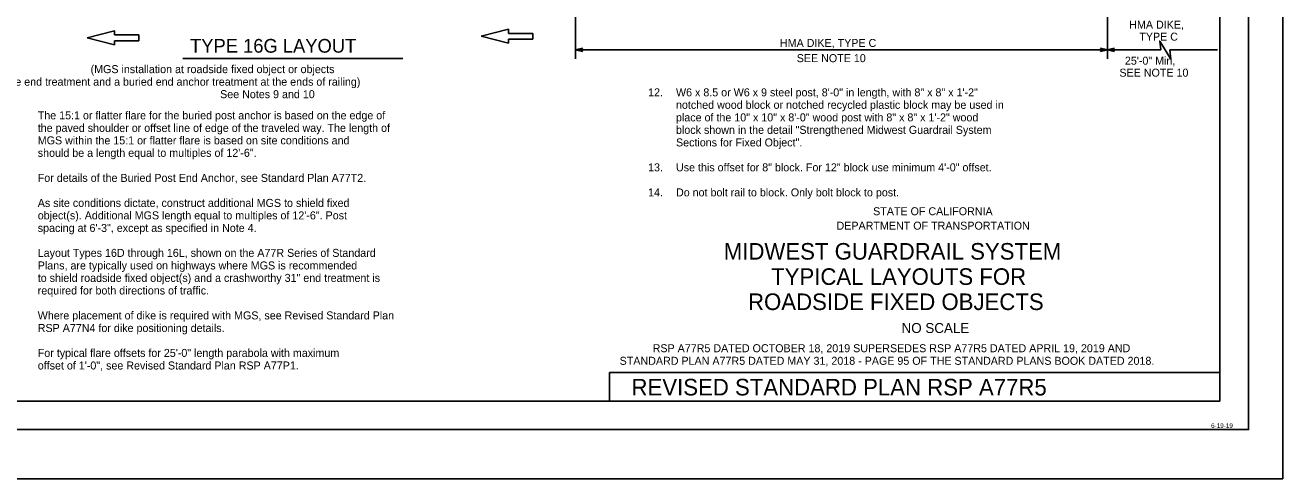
# Model space of a CAD drawing. Extents: x -893 to 867, y -474 to 712.
# Drawn here: x -233 to 867, y -474 to -77 of the extents above; entities that cross this region are included whole.
import ezdxf

# ---------------------------------------------------------------- set-up
doc = ezdxf.new("R2010")
doc.units = 0
for name, color, linetype in [('10 Sheet Format', 7, 'Continuous'), ('56 Stage 3 Anno', 7, 'Continuous'), ('57 Undefined', 7, 'Continuous'), ('60 Nongeo Data', 7, 'Continuous')]:
    doc.layers.add(name, color=color, linetype=linetype)

msp = doc.modelspace()

# ---------------------------------------------------------------- linework, layer by layer
at = {"layer": '10 Sheet Format'}
for p, q in [((811.5, -406), (811.5, 644)), ((277.7, -381), (811.5, -381)), ((277.7, -405.9), (277.7, -381)), ((-813.5, -406), (811.5, -406))]:
    msp.add_line(p, q, dxfattribs=at)
for points in [[(-893.5, -474), (866.5, -474), (866.5, 712), (-893.5, 712)], [(-863.4, 669), (836.6, 669), (836.6, -431), (-863.4, -431)], [(-863.4, 669), (836.6, 669), (836.6, -431), (-863.4, -431)]]:
    msp.add_lwpolyline(points, close=True, dxfattribs=at)
at = {"layer": '56 Stage 3 Anno'}
for p, q in [((713.1, 24.2), (713.1, -106.7)), ((248, 1), (248, -106.7)), ((248, -98.8), (254, -97.5)), ((248, -98.8), (713.1, -98.8)), ((254, -100.2), (248, -98.8)), ((248, -98.8), (248, -98.8)), ((249.4, -98.8), (253.8, -97.9)), ((253.8, -99.8), (249.4, -98.8)), ((250.8, -98.8), (253.6, -98.2)), ((253.6, -99.4), (250.8, -98.8)), ((252.2, -98.8), (253.4, -98.6)), ((253.4, -99.1), (252.2, -98.8)), ((254, -97.5), (253.2, -98.8)), ((253.2, -98.8), (254, -100.2)), ((254, -97.5), (254, -97.5)), ((707.9, -98.8), (707.1, -97.5)), ((707.1, -97.5), (707.1, -97.5)), ((707.1, -97.5), (713.1, -98.8)), ((713.1, -98.8), (707.1, -100.2)), ((707.1, -100.2), (707.9, -98.8)), ((707.3, -97.8), (711.7, -98.8)), ((711.7, -98.8), (707.3, -99.8)), ((707.5, -98.2), (710.3, -98.8)), ((710.3, -98.8), (707.5, -99.4)), ((707.7, -98.5), (708.9, -98.8)), ((708.9, -98.8), (707.7, -99.1)), ((713.1, -98.8), (719.1, -97.5)), ((713.1, -98.8), (713.1, -98.8)), ((719.1, -100.2), (713.1, -98.8)), ((713.1, -98.8), (713.1, -98.8)), ((713.1, -98.8), (759.8, -98.8)), ((714.4, -98.8), (718.8, -97.9)), ((718.8, -99.8), (714.4, -98.8)), ((715.8, -98.8), (718.6, -98.2)), ((718.6, -99.4), (715.8, -98.8)), ((717.2, -98.8), (718.4, -98.6)), ((718.4, -99.1), (717.2, -98.8)), ((719.1, -97.5), (718.3, -98.8)), ((718.3, -98.8), (719.1, -100.2)), ((719.1, -97.5), (719.1, -97.5)), ((767.7, -98.8), (809.3, -98.8)), ((254, -100.2), (254, -100.2)), ((707.1, -100.2), (707.1, -100.2)), ((719.1, -100.2), (719.1, -100.2))]:
    msp.add_line(p, q, dxfattribs=at)
msp.add_lwpolyline([(759.8, -98.8), (758.9, -91.2), (768.7, -106.9), (767.7, -98.8)], dxfattribs=at)
at = {"layer": '57 Undefined'}
for p, q in [((-95.5, -106.5), (97, -106.5)), ((-70.4, -106.5), (68.5, -106.5))]:
    msp.add_line(p, q, dxfattribs=at)
at = {"layer": '60 Nongeo Data'}
for p, q in [((-179.1, -88.3), (-155.2, -82.2)), ((-155.2, -82.2), (-155.2, -85.8)), ((-155.2, -85.8), (-134.1, -85.8)), ((-134.1, -85.8), (-134.1, -88.3)), ((165.5, -86.9), (189.4, -80.8)), ((189.4, -93.1), (165.5, -86.9)), ((189.4, -80.8), (189.4, -84.4)), ((189.4, -84.4), (210.5, -84.4)), ((210.5, -84.4), (210.5, -86.9)), ((210.5, -86.9), (210.5, -89.4)), ((-155.2, -94.5), (-179.1, -88.3)), ((-134.1, -90.8), (-155.2, -90.8)), ((-155.2, -90.8), (-155.2, -94.5)), ((-134.1, -88.3), (-134.1, -90.8)), ((210.5, -89.4), (189.4, -89.4)), ((189.4, -89.4), (189.4, -93.1))]:
    msp.add_line(p, q, dxfattribs=at)

# ---------------------------------------------------------------- texts
at = {"layer": '10 Sheet Format'}
for s, height, p in [('STATE OF CALIFORNIA', 7, (508.2, -243.5)), ('DEPARTMENT OF TRANSPORTATION', 7, (476.2, -256.1)), ('MIDWEST GUARDRAIL SYSTEM', 14.5, (377.6, -282.3)), ('TYPICAL LAYOUTS FOR', 14.5, (419, -304.4)), ('ROADSIDE FIXED OBJECTS', 14.5, (398.8, -326.4)), ('NO SCALE', 8.75, (533.1, -346.5)), ('RSP A77R5 DATED OCTOBER 18, 2019 SUPERSEDES RSP A77R5 DATED APRIL 19, 2019 AND', 7, (315.4, -363.3)), ('STANDARD PLAN A77R5 DATED MAY 31, 2018 - PAGE 95 OF THE STANDARD PLANS BOOK DATED 2018.', 7, (286.5, -374.3)), ('REVISED STANDARD PLAN RSP A77R5', 14.5, (296.9, -401.1)), ('6-19-19', 4, (803.8, -429.5))]:
    msp.add_text(s, height=height, dxfattribs=at).set_placement(p)
at = {"layer": '57 Undefined'}
for s, height, p in [('HMA DIKE,', 7, (732.2, -80.3)), ('TYPE C', 7, (741, -90.8)), ('TYPE 16G LAYOUT', 12, (-89.2, -101.3)), ('HMA DIKE, TYPE C', 7, (426.7, -96.3)), ('SEE NOTE 10', 7, (441.4, -109.6)), ('25\'-0" Min,', 7, (728.4, -111.8)), ('(MGS installation at roadside fixed object or objects', 7, (-176.2, -119.2)), ('SEE NOTE 10', 7, (723.6, -122.3)), ('with 31" in-line end treatment and a buried end anchor treatment at the ends of railing)', 7, (-297.4, -130.2)), ('See Notes 9 and 10', 7, (-62.9, -141.1)), ('12.', 7, (311.4, -139.5)), ('W6 x 8.5 or W6 x 9 steel post, 8\'-0" in length, with 8" x 8" x 1\'-2"', 7, (335.8, -139.5)), ('The 15:1 or flatter flare for the buried post anchor is based on the edge of', 7, (-222.4, -159.6)), ('notched wood block or notched recycled plastic block may be used in', 7, (335.8, -150.4)), ('the paved shoulder or offset line of edge of the traveled way. The length of', 7, (-222.4, -170.6)), ('place of the 10" x 10" x 8\'-0" wood post with 8" x 8" x 1\'-2" wood', 7, (335.8, -161.4)), ('block shown in the detail "Strengthened Midwest Guardrail System', 7, (335.8, -172.3)), ('MGS within the 15:1 or flatter flare is based on site conditions and', 7, (-222.4, -181.5)), ('Sections for Fixed Object".', 7, (335.8, -183.3)), ('should be a length equal to multiples of 12\'-6".', 7, (-222.4, -192.4)), ('Use this offset for 8" block. For 12" block use minimum 4\'-0" offset.', 7, (335.8, -205.1)), ('For details of the Buried Post End Anchor, see Standard Plan A77T2.', 7, (-222.4, -214.3)), ('13.', 7, (311.4, -205.1)), ('14.', 7, (311.4, -227)), ('Do not bolt rail to block. Only bolt block to post.', 7, (335.8, -227)), ('As site conditions dictate, construct additional MGS to shield fixed', 7, (-222.4, -236.2)), ('object(s). Additional MGS length equal to multiples of 12\'-6". Post', 7, (-222.4, -247.1)), ('spacing at 6\'-3", except as specified in Note 4.', 7, (-222.4, -258.1)), ('Layout Types 16D through 16L, shown on the A77R Series of Standard', 7, (-222.4, -279.9)), ('Plans, are typically used on highways where MGS is recommended', 7, (-222.4, -290.9)), ('to shield roadside fixed object(s) and a crashworthy 31" end treatment is', 7, (-222.4, -301.8)), ('required for both directions of traffic.', 7, (-222.4, -312.8)), ('Where placement of dike is required with MGS, see Revised Standard Plan', 7, (-222.4, -334.6)), ('RSP A77N4 for dike positioning details.', 7, (-222.4, -345.6)), ('For typical flare offsets for 25\'-0" length parabola with maximum', 7, (-222.4, -367.4)), ('offset of 1\'-0", see Revised Standard Plan RSP A77P1.', 7, (-222.4, -378.4))]:
    msp.add_text(s, height=height, dxfattribs=at).set_placement(p)

doc.saveas('drawing.dxf')
